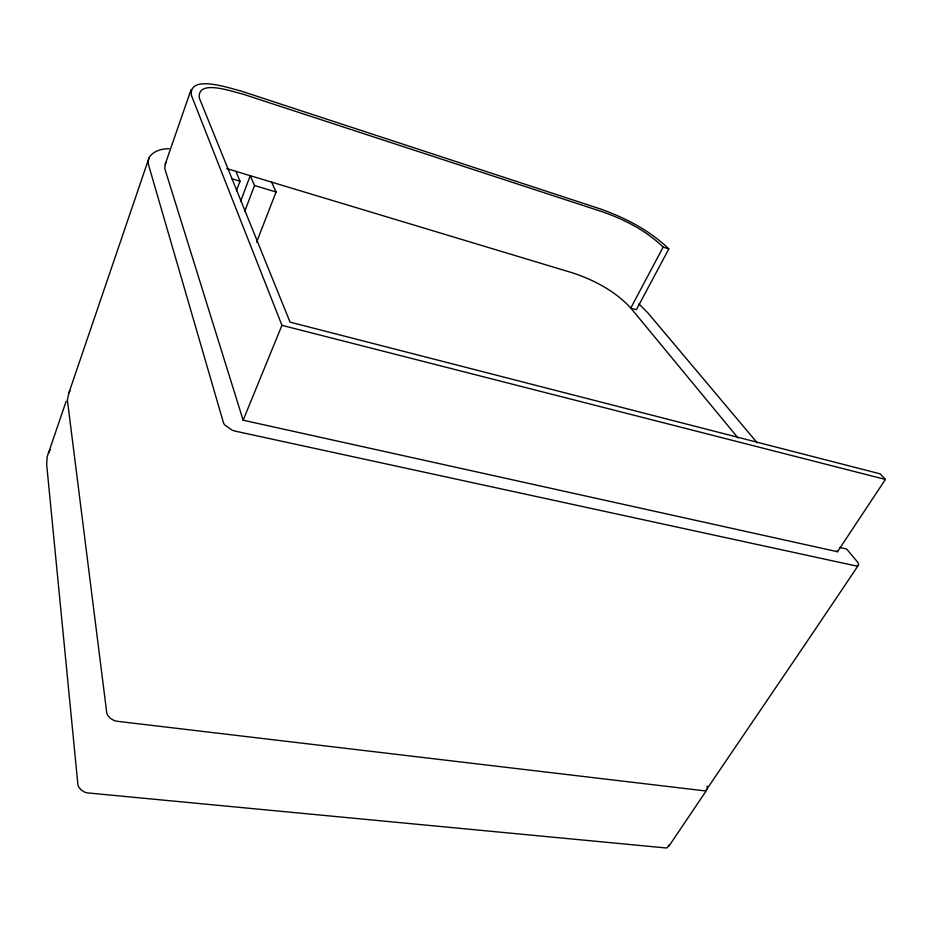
<?xml version="1.0" encoding="UTF-8"?>
<svg xmlns="http://www.w3.org/2000/svg" width="932" height="932" viewBox="0 0 932 932"><rect width="100%" height="100%" fill="white"/><g stroke="black" fill="none" stroke-linecap="round" stroke-linejoin="round"><path stroke-width="1.4" d="M669.071 844.811L667.394 847.631A7.677 4.136 36.8 0 1 665.273 847.887L88.202 792.969A9.029 6.338 17.8 0 1 84.626 792.083L81.212 790.033L78.824 787.179A11.522 8.062 17.8 0 1 77.869 784.255L46.693 464.8L47.113 457.064L66.137 401.273M169.135 148.747C159.628 148.316 144.891 153.92 148.852 165.896L223.377 422.464A13.281 6.081 21.9 0 0 224.81 425.015L231.823 429.967A10.415 4.776 21.9 0 0 235.831 431.271L855.238 565.771A8.633 2.947 31.9 0 0 857.358 565.887L858.512 565.048L858.302 563.359A11.009 3.763 31.9 0 0 856.939 561.285L846.617 549.006L839.627 547.457M668.827 248.926C649.767 230.449 625.535 217.925 600.709 209.059L240.992 91.021C230.985 88.691 188.45 73.57 191.421 95.414L281.953 325.338L243.136 420.216L837.495 551.721L885.4 479.432L880.158 473.852L290.073 322.146L199.285 97.942C197.165 78.474 233.07 92.047 242.402 93.957L603.493 212.158C625.244 219.917 646.493 230.88 663.153 247.096L668.827 248.926L636.393 309.704L630.778 308.049C615.318 291.203 594.325 280.124 572.842 272.96L226.779 168.61M191.153 89.46L165.255 164.067L164.708 168.377L243.136 420.216M149.143 157.52L68.91 392.85L67.372 400.026L106.714 712.537A11.86 7.747 19 0 0 107.751 715.403L110.256 718.246L113.797 720.343A9.308 6.081 18.9 0 0 117.455 721.31L703.753 790.732A7.875 3.926 35.6 0 0 705.874 790.557C756.528 715.869 808.137 640.296 858.512 565.048M707.225 789.357L707.376 787.307A10.042 5.021 35.5 0 0 707.015 786.13M236.425 190.722L240.002 181.192L235.924 171.36M240.538 201.475L250.265 175.694L254.529 185.538L244.72 211.354M256.626 242.064L276.082 191.969L271.55 182.113M48.289 453.348L50.142 449.807M663.153 247.096L630.778 308.049L738.004 437.9M68.91 392.85L70.11 390.636M165.255 164.067L166.397 162.18M668.78 846.349L705.978 791.198M281.953 325.338L885.4 479.432M231.719 178.723L240.002 181.192M254.529 185.538L276.082 191.969M638.944 303.902L648.113 313.164L757.262 442.851M836.889 550.987L837.495 551.721"/></g></svg>
